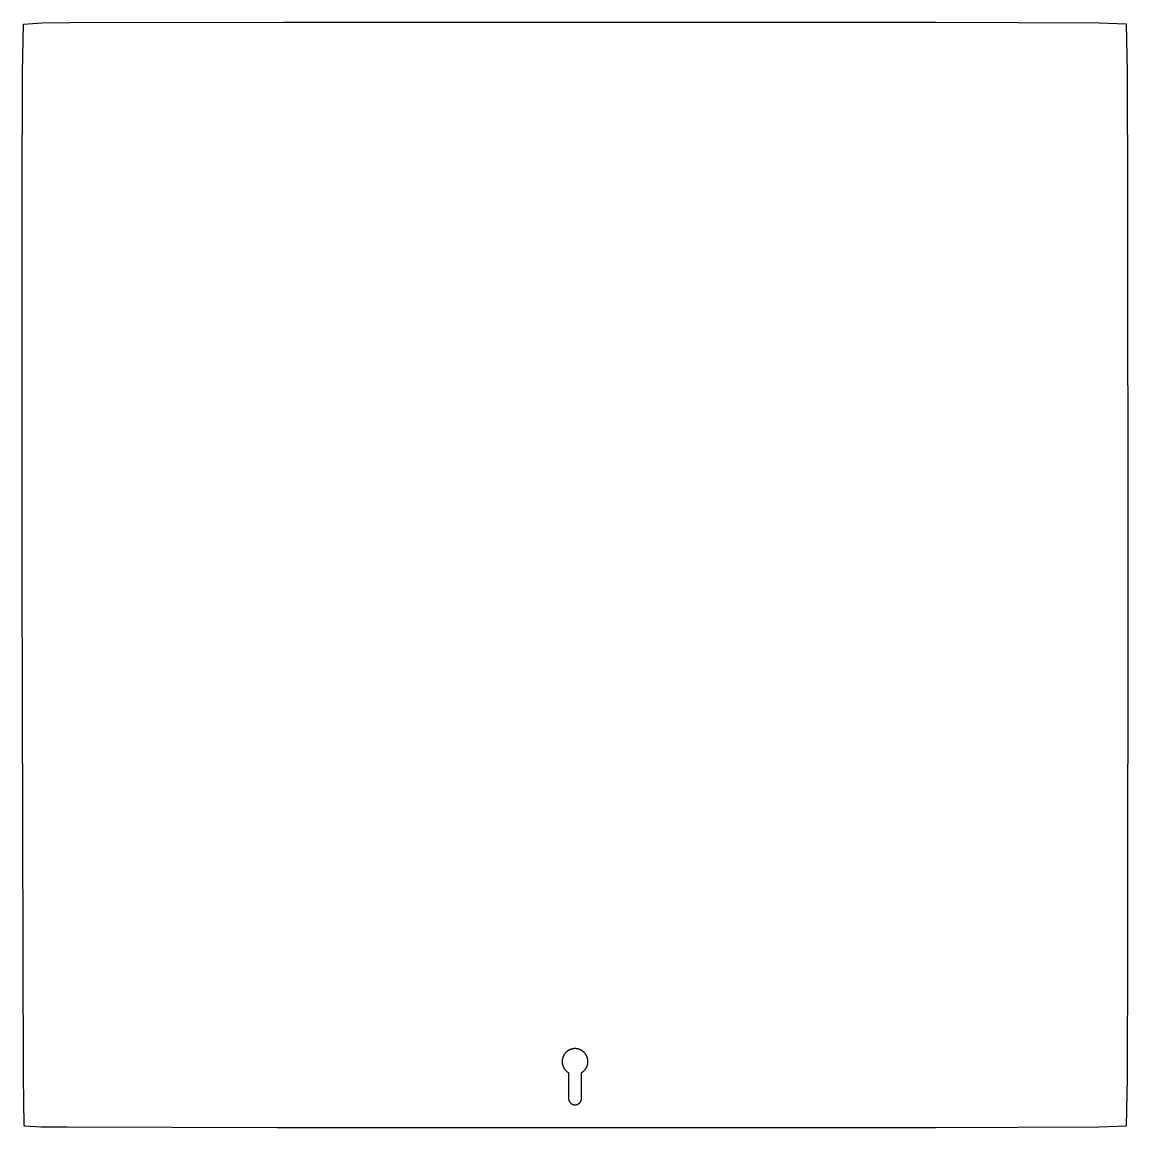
# Model space of a CAD drawing. Header units: millimetres. Extents: x 0 to 300, y 0 to 300.
import ezdxf

# ---------------------------------------------------------------- set-up
doc = ezdxf.new("R2010")
doc.units = ezdxf.units.MM
doc.layers.add('CUT', color=7, linetype='CONTINUOUS')

msp = doc.modelspace()

# ---------------------------------------------------------------- linework, layer by layer
at = {"layer": 'CUT'}
for points in [[(0.5794, 0.704), (0.366, 13.6927), (0, 150.0147), (0.0305, 252.4479), (0.122, 286.3069), (0.3668, 299.4502), (5.4173, 299.7558), (13.1095, 299.8475), (70.9177, 299.9695), (247.9327, 299.939), (292.1646, 299.7865), (299.537, 299.5462), (299.7865, 286.4292), (299.9085, 252.5407), (300, 149.9851), (299.9085, 47.4302), (299.7865, 13.5403), (299.537, 0.4233), (292.1646, 0.183), (247.9956, 0.0305), (69.2102, 0), (12.1975, 0.1525), (5.0495, 0.2138), (0.7346, 0.4958)], [(151.7641, 8), (151.7641, 14.9692), (151.8135, 14.9979), (151.8866, 15.043), (151.9586, 15.0899), (152.0295, 15.1385), (152.0991, 15.1888), (152.1674, 15.2408), (152.2345, 15.2945), (152.3002, 15.3498), (152.3646, 15.4067), (152.4275, 15.4651), (152.489, 15.5251), (152.549, 15.5866), (152.6075, 15.6495), (152.6644, 15.7139), (152.7197, 15.7796), (152.7733, 15.8467), (152.8254, 15.9151), (152.8757, 15.9847), (152.9243, 16.0555), (152.9711, 16.1275), (153.0162, 16.2006), (153.0594, 16.2749), (153.1009, 16.3501), (153.1404, 16.4264), (153.1781, 16.5036), (153.2139, 16.5817), (153.2477, 16.6606), (153.2796, 16.7404), (153.3095, 16.8209), (153.3375, 16.9021), (153.3634, 16.984), (153.3874, 17.0665), (153.4092, 17.1496), (153.4291, 17.2331), (153.4469, 17.3172), (153.4626, 17.4016), (153.4763, 17.4864), (153.4878, 17.5716), (153.4973, 17.6569), (153.5047, 17.7425), (153.5099, 17.8283), (153.5131, 17.9141), (153.5141, 18), (153.5131, 18.0859), (153.5099, 18.1717), (153.5047, 18.2575), (153.4973, 18.3431), (153.4878, 18.4284), (153.4763, 18.5136), (153.4626, 18.5984), (153.4469, 18.6828), (153.4291, 18.7669), (153.4092, 18.8504), (153.3874, 18.9335), (153.3634, 19.016), (153.3375, 19.0979), (153.3095, 19.1791), (153.2796, 19.2596), (153.2477, 19.3394), (153.2139, 19.4183), (153.1781, 19.4964), (153.1404, 19.5736), (153.1009, 19.6499), (153.0594, 19.7251), (153.0162, 19.7994), (152.9711, 19.8725), (152.9243, 19.9445), (152.8757, 20.0153), (152.8254, 20.0849), (152.7733, 20.1533), (152.7197, 20.2204), (152.6644, 20.2861), (152.6075, 20.3505), (152.549, 20.4134), (152.489, 20.4749), (152.4275, 20.5349), (152.3646, 20.5933), (152.3002, 20.6502), (152.2345, 20.7055), (152.1674, 20.7592), (152.0991, 20.8112), (152.0295, 20.8615), (151.9586, 20.9101), (151.8866, 20.957), (151.8135, 21.0021), (151.7393, 21.0453), (151.664, 21.0867), (151.5878, 21.1263), (151.5106, 21.164), (151.4325, 21.1997), (151.3535, 21.2336), (151.2738, 21.2655), (151.1933, 21.2954), (151.112, 21.3233), (151.0301, 21.3493), (150.9476, 21.3732), (150.8646, 21.3951), (150.781, 21.415), (150.697, 21.4327), (150.6125, 21.4485), (150.5277, 21.4621), (150.4426, 21.4737), (150.3572, 21.4831), (150.2716, 21.4905), (150.1859, 21.4958), (150.1, 21.4989), (150.0141, 21.5), (149.9282, 21.4989), (149.8424, 21.4958), (149.7567, 21.4905), (149.6711, 21.4831), (149.5857, 21.4737), (149.5006, 21.4621), (149.4158, 21.4485), (149.3313, 21.4327), (149.2473, 21.415), (149.1637, 21.3951), (149.0806, 21.3732), (148.9981, 21.3493), (148.9162, 21.3233), (148.835, 21.2954), (148.7545, 21.2655), (148.6747, 21.2336), (148.5958, 21.1997), (148.5177, 21.164), (148.4405, 21.1263), (148.3642, 21.0867), (148.289, 21.0453), (148.2148, 21.0021), (148.1416, 20.957), (148.0696, 20.9101), (147.9988, 20.8615), (147.9292, 20.8112), (147.8608, 20.7592), (147.7938, 20.7055), (147.728, 20.6502), (147.6637, 20.5933), (147.6007, 20.5349), (147.5393, 20.4749), (147.4793, 20.4134), (147.4208, 20.3505), (147.3639, 20.2861), (147.3086, 20.2204), (147.2549, 20.1533), (147.2029, 20.0849), (147.1526, 20.0153), (147.104, 19.9445), (147.0571, 19.8725), (147.0121, 19.7994), (146.9688, 19.7251), (146.9274, 19.6499), (146.8879, 19.5736), (146.8502, 19.4964), (146.8144, 19.4183), (146.7806, 19.3394), (146.7487, 19.2596), (146.7187, 19.1791), (146.6908, 19.0979), (146.6648, 19.016), (146.6409, 18.9335), (146.619, 18.8504), (146.5992, 18.7669), (146.5814, 18.6828), (146.5657, 18.5984), (146.552, 18.5136), (146.5405, 18.4284), (146.531, 18.3431), (146.5236, 18.2575), (146.5184, 18.1717), (146.5152, 18.0859), (146.5141, 18), (146.5152, 17.9141), (146.5184, 17.8283), (146.5236, 17.7425), (146.531, 17.6569), (146.5405, 17.5716), (146.552, 17.4864), (146.5657, 17.4016), (146.5814, 17.3172), (146.5992, 17.2331), (146.619, 17.1496), (146.6409, 17.0665), (146.6648, 16.984), (146.6908, 16.9021), (146.7187, 16.8209), (146.7487, 16.7404), (146.7806, 16.6606), (146.8144, 16.5817), (146.8502, 16.5036), (146.8879, 16.4264), (146.9274, 16.3501), (146.9688, 16.2749), (147.0121, 16.2006), (147.0571, 16.1275), (147.104, 16.0555), (147.1526, 15.9847), (147.2029, 15.9151), (147.2549, 15.8467), (147.3086, 15.7796), (147.3639, 15.7139), (147.4208, 15.6495), (147.4793, 15.5866), (147.5393, 15.5251), (147.6007, 15.4651), (147.6637, 15.4067), (147.728, 15.3498), (147.7938, 15.2945), (147.8608, 15.2408), (147.9292, 15.1888), (147.9988, 15.1385), (148.0696, 15.0899), (148.1416, 15.043), (148.2148, 14.9979), (148.2641, 14.9692), (148.2641, 8), (148.2662, 7.9141), (148.2726, 7.8285), (148.2831, 7.7432), (148.2978, 7.6586), (148.3166, 7.5748), (148.3395, 7.492), (148.3664, 7.4104), (148.3973, 7.3303), (148.4322, 7.2518), (148.4708, 7.1751), (148.5131, 7.1003), (148.5591, 7.0278), (148.6085, 6.9575), (148.6614, 6.8898), (148.7175, 6.8248), (148.7767, 6.7626), (148.8389, 6.7033), (148.9039, 6.6472), (148.9717, 6.5944), (149.0419, 6.5449), (149.1145, 6.499), (149.1892, 6.4566), (149.2659, 6.418), (149.3444, 6.3832), (149.4246, 6.3523), (149.5061, 6.3254), (149.5889, 6.3024), (149.6727, 6.2836), (149.7574, 6.2689), (149.8426, 6.2584), (149.9283, 6.2521), (150.0141, 6.25), (150.1, 6.2521), (150.1857, 6.2584), (150.2709, 6.2689), (150.3555, 6.2836), (150.4394, 6.3024), (150.5221, 6.3254), (150.6037, 6.3523), (150.6838, 6.3832), (150.7624, 6.418), (150.8391, 6.4566), (150.9138, 6.499), (150.9864, 6.5449), (151.0566, 6.5944), (151.1243, 6.6472), (151.1894, 6.7033), (151.2516, 6.7626), (151.3108, 6.8248), (151.3669, 6.8898), (151.4197, 6.9575), (151.4692, 7.0278), (151.5152, 7.1003), (151.5575, 7.1751), (151.5961, 7.2518), (151.6309, 7.3303), (151.6618, 7.4104), (151.6888, 7.492), (151.7117, 7.5748), (151.7305, 7.6586), (151.7452, 7.7432), (151.7557, 7.8285), (151.762, 7.9141)]]:
    msp.add_lwpolyline(points, close=True, dxfattribs=at)

doc.saveas('drawing.dxf')
